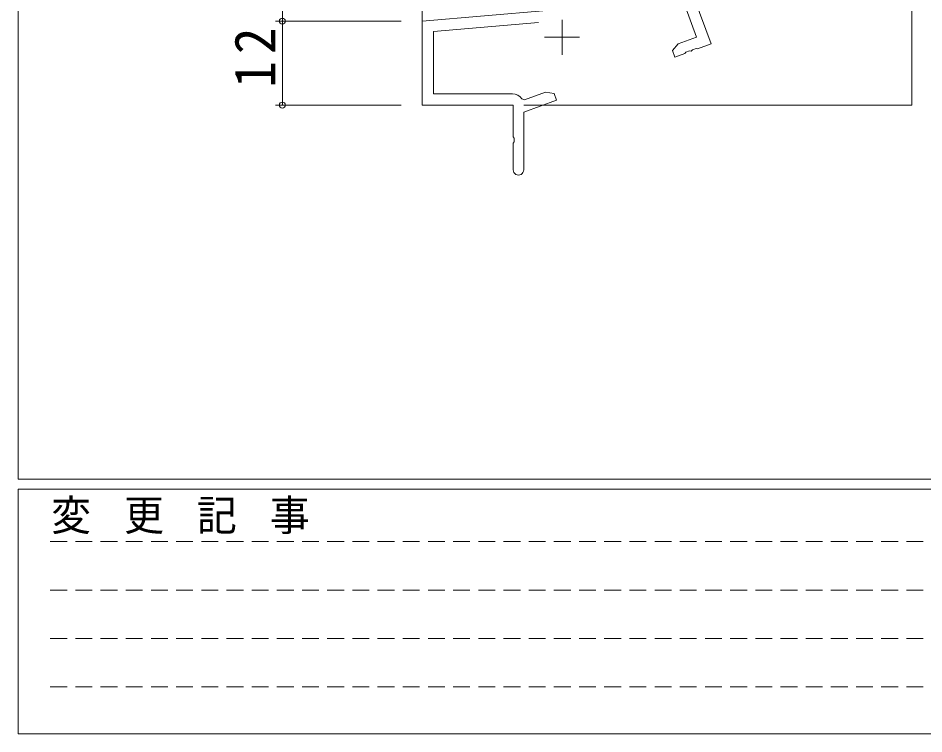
# Model space of a CAD drawing. Units: millimetres, scale not verified. Extents: x -594 to 199, y -420 to 144.
# Drawn here: x -591.2 to -461.7, y -420 to -317.7 of the extents above; entities that cross this region are included whole.
import ezdxf

# ---------------------------------------------------------------- set-up
doc = ezdxf.new("R2010")
doc.units = ezdxf.units.MM
doc.header["$LTSCALE"] = 2
doc.linetypes.add('DASHED1', pattern=[1.8, 1.2, -0.6])
for name, color, linetype, lineweight in [('0-1_YKK_ZWAK', 7, 'Continuous', 9), ('0-3_YKK_11', 7, 'Continuous', 9), ('0-4_YKK_12', 2, 'Continuous', 9), ('0-7_YKK_D', 6, 'Continuous', 9)]:
    doc.layers.add(name, color=color, linetype=linetype, lineweight=lineweight)
doc.styles.add('ＭＳ ゴシック', font='')
doc.styles.get('ＭＳ ゴシック').set_extended_font_data('MS Gothic')

msp = doc.modelspace()

# ---------------------------------------------------------------- linework, layer by layer
at = {"layer": '0-1_YKK_ZWAK'}
for p, q in [((-591.2, -383.6), (-591.2, 141.4)), ((178.8, -383.6), (-591.2, -383.6)), ((-591.2, -420), (-591.2, -385)), ((141, -385), (-591.2, -385)), ((-591.2, -420), (141, -420))]:
    msp.add_line(p, q, dxfattribs=at)
at = {"layer": '0-1_YKK_ZWAK', "linetype": 'DASHED1'}
for p, q in [((-586.601, -392.512), (-338.409, -392.512)), ((-586.601, -399.441), (-338.409, -399.441)), ((-586.601, -406.37), (-338.409, -406.37)), ((-586.601, -413.298), (-338.409, -413.298))]:
    msp.add_line(p, q, dxfattribs=at)
at = {"layer": '0-3_YKK_11'}
for p, q in [((-494.742, -314.236), (-492.146, -321.368)), ((-533.428, -318.116), (-497.812, -315)), ((-494.236, -320.394), (-495.84, -315.987)), ((-533.428, -330.116), (-533.428, -318.116)), ((-516.797, -318.297), (-531.798, -319.61)), ((-516.797, -318.297), (-531.798, -319.61)), ((-513.428, -317.916), (-513.428, -322.916)), ((-531.798, -319.61), (-531.798, -328.486)), ((-515.928, -320.416), (-510.928, -320.416)), ((-496.847, -321.345), (-494.236, -320.394)), ((-497.657, -322.31), (-496.847, -321.345)), ((-497.315, -323.25), (-497.657, -322.31)), ((-495.218, -322.359), (-495.735, -322.547)), ((-495.005, -322.409), (-495.218, -322.359)), ((-494.926, -322.38), (-495.005, -322.409)), ((-494.795, -322.205), (-494.926, -322.38)), ((-494.278, -322.017), (-494.795, -322.205)), ((-494.065, -322.067), (-494.278, -322.017)), ((-492.146, -321.368), (-494.065, -322.067)), ((-495.866, -322.722), (-497.315, -323.25)), ((-495.735, -322.547), (-495.866, -322.722)), ((-531.798, -328.486), (-520.528, -328.486)), ((-518.825, -329.344), (-515.812, -328.247)), ((-515.812, -328.247), (-514.571, -328.466)), ((-514.571, -328.466), (-514.229, -329.406)), ((-520.428, -330.116), (-533.428, -330.116)), ((-520.428, -334.658), (-520.428, -330.116)), ((-519.18, -329.224), (-518.825, -329.344)), ((-514.229, -329.406), (-518.928, -331.116)), ((-518.928, -331.116), (-518.928, -339.366)), ((-520.308, -334.841), (-520.428, -334.658)), ((-520.308, -335.391), (-520.308, -334.841)), ((-520.428, -335.574), (-520.308, -335.391)), ((-520.428, -339.366), (-520.428, -335.574))]:
    msp.add_line(p, q, dxfattribs=at)
for centre, radius, start, end in [((-520.528, -330.086), 1.6, 32.61272, 90), ((-519.678, -339.366), 0.75, 179.99998, 0)]:
    msp.add_arc(centre, radius, start, end, dxfattribs=at)
at = {"layer": '0-4_YKK_12'}
for p, q in [((-533.428, -138.116), (-533.428, -330.116)), ((-463.428, -138.116), (-463.428, -330.116)), ((-533.428, -330.116), (-520.728, -330.116)), ((-518.928, -330.116), (-463.428, -330.116))]:
    msp.add_line(p, q, dxfattribs=at)
at = {"layer": '0-7_YKK_D'}
for p, q in [((-553.428, -318.116), (-553.428, -305.116)), ((-536.428, -318.116), (-554.428, -318.116)), ((-536.428, -318.116), (-554.428, -318.116)), ((-553.428, -318.116), (-553.428, -330.116)), ((-536.428, -330.116), (-554.428, -330.116))]:
    msp.add_line(p, q, dxfattribs=at)
for centre in [(-553.428, -318.116), (-553.428, -318.116), (-553.428, -330.116)]:
    msp.add_circle(centre, 0.425, dxfattribs=at)

# ---------------------------------------------------------------- texts
at = {"layer": '0-1_YKK_ZWAK', "insert": (-586.486, -391.447), "char_height": 4.399, "attachment_point": 7, "style": 'ＭＳ ゴシック'}
msp.add_mtext('\\T1.22;\\W0.95;変\\~更\\~記\\~事', dxfattribs=at)
at = {"layer": '0-7_YKK_D', "color": 7, "insert": (-554.428, -327.636), "char_height": 5.865, "attachment_point": 7, "rotation": 90, "style": 'ＭＳ ゴシック'}
msp.add_mtext('\\T1.27;\\W0.95;12', dxfattribs=at)

doc.saveas('drawing.dxf')
